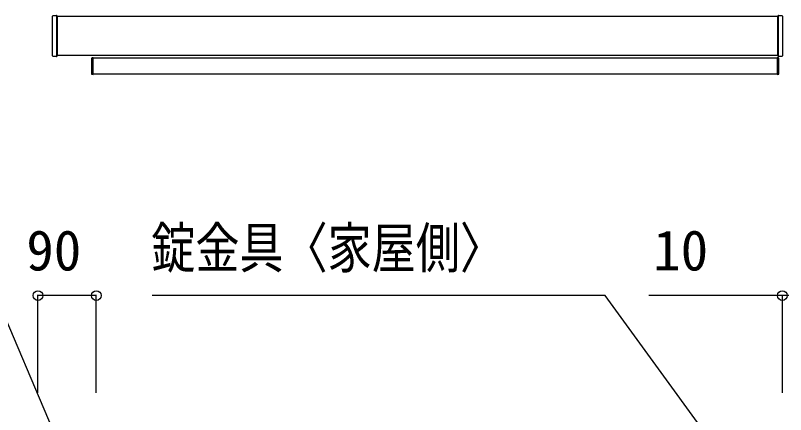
# Model space of a CAD drawing. Units: millimetres, scale not verified. Extents: x -4375 to 4375, y -6502 to 6475.
# Drawn here: x -2072 to -884, y 1614 to 2231 of the extents above; entities that cross this region are included whole.
import ezdxf
from ezdxf.enums import TextEntityAlignment as Align

# ---------------------------------------------------------------- set-up
doc = ezdxf.new("R2010")
doc.units = ezdxf.units.MM
doc.header["$LTSCALE"] = 30
for name, color, linetype in [('0-2_YKK_13', 4, 'Continuous'), ('0-3_YKK_A1', 4, 'Continuous'), ('0-4_YKK_D', 6, 'Continuous')]:
    doc.layers.add(name, color=color, linetype=linetype)
doc.styles.add('ＭＳ ゴシック', font='')
doc.styles.get('ＭＳ ゴシック').set_extended_font_data('MS Gothic')

msp = doc.modelspace()

# ---------------------------------------------------------------- linework, layer by layer
at = {"layer": '0-2_YKK_13'}
for p, q in [((-2015, 2168.51), (-2015, 2229.49)), ((-2009, 2230.8), (-2009, 2230.8)), ((-2009, 2229.86), (-2009, 2168.14)), ((-2008, 2229.8), (-2008, 2168.2)), ((-896, 2168.2), (-896, 2229.8)), ((-895, 2230.8), (-895, 2230.8)), ((-895, 2168.14), (-895, 2229.86)), ((-889, 2229.49), (-889, 2168.51)), ((-2009, 2167.2), (-2009, 2167.2)), ((-1955, 2164.21), (-1955, 2140.79)), ((-1952.5, 2165.3), (-1954.06, 2165.2)), ((-1952.5, 2139.7), (-1952.5, 2165.3)), ((-897, 2165.3), (-897, 2139.7)), ((-895.44, 2165.2), (-897, 2165.3)), ((-895, 2167.2), (-895, 2167.2)), ((-894.5, 2140.79), (-894.5, 2164.21)), ((-1954.06, 2139.8), (-1952.5, 2139.7)), ((-897, 2139.7), (-895.44, 2139.8))]:
    msp.add_line(p, q, dxfattribs=at)
for points in [[(-2014.06, 2230.49), (-2011.95, 2230.62), (-2009, 2230.8)], [(-2009, 2229.86), (-2009.01, 2230.16), (-2009.01, 2230.42), (-2009.01, 2230.62), (-2009.01, 2230.75), (-2009, 2230.8)], [(-895, 2230.8), (-892.06, 2230.62), (-889.94, 2230.49)], [(-895, 2230.8), (-895, 2230.75), (-894.99, 2230.62), (-894.99, 2230.42), (-895, 2230.16), (-895, 2229.86)], [(-2009, 2167.2), (-2011.95, 2167.38), (-2014.06, 2167.51)], [(-2009, 2167.2), (-2009.01, 2167.25), (-2009.01, 2167.38), (-2009.01, 2167.58), (-2009.01, 2167.84), (-2009, 2168.14)], [(-895, 2168.14), (-895, 2167.84), (-894.99, 2167.58), (-894.99, 2167.38), (-895, 2167.25), (-895, 2167.2)], [(-889.94, 2167.51), (-892.06, 2167.38), (-895, 2167.2)]]:
    msp.add_lwpolyline(points, dxfattribs=at)
for points in [[(-2009, 2229.86), (-2009, 2229.86), (-2009, 2229.86), (-2009, 2229.86), (-2009, 2229.86), (-2009, 2229.86), (-2009, 2229.86), (-2009, 2229.86)], [(-895, 2229.86), (-895, 2229.86), (-895, 2229.86), (-895, 2229.86), (-895, 2229.86), (-895, 2229.86), (-895, 2229.86), (-895, 2229.86)], [(-2009, 2168.14), (-2009, 2168.14), (-2009, 2168.14), (-2009, 2168.14), (-2009, 2168.14), (-2009, 2168.14), (-2009, 2168.14), (-2009, 2168.14)], [(-895, 2168.14), (-895, 2168.14), (-895, 2168.14), (-895, 2168.14), (-895, 2168.14), (-895, 2168.14), (-895, 2168.14), (-895, 2168.14)]]:
    msp.add_lwpolyline(points, close=True, dxfattribs=at)
for centre, start, end in [((-2014, 2229.49), 93.5, 180), ((-2009, 2229.8), 0, 90), ((-895, 2229.8), 90, 180), ((-890, 2229.49), 0, 86.5), ((-2014, 2168.51), 180, 266.5), ((-2009, 2168.2), 270, 0), ((-1954, 2164.21), 93.5, 180), ((-895, 2168.2), 180, 270), ((-895.5, 2164.21), 0, 86.5), ((-890, 2168.51), 273.5, 0), ((-1954, 2140.79), 180, 266.5), ((-895.5, 2140.79), 273.5, 0)]:
    msp.add_arc(centre, 1, start, end, dxfattribs=at)
at = {"layer": '0-3_YKK_A1'}
for p, q in [((-896, 2229), (-2008, 2229)), ((-896, 2169), (-2008, 2169)), ((-897, 2165), (-1952.5, 2165)), ((-897, 2140), (-1952.5, 2140))]:
    msp.add_line(p, q, dxfattribs=at)
at = {"layer": '0-4_YKK_D'}
for p, q in [((-2037.42, 1648.2), (-2037.42, 1799.2)), ((-1947.42, 1798.2), (-2037.42, 1798.2)), ((-1947.42, 1648.2), (-1947.42, 1799.2)), ((-889, 1798.2), (-1095.25, 1798.2)), ((-889, 1648.2), (-889, 1799.2)), ((-879, 1798.2), (-889, 1798.2))]:
    msp.add_line(p, q, dxfattribs=at)
for points in [[(-2015, 1592.48), (-2187.22, 1998.2), (-2906.58, 1996.84)], [(-929.24, 1477.46), (-1162.27, 1798.2), (-1861.04, 1798.2)]]:
    msp.add_lwpolyline(points, dxfattribs=at)
for centre in [(-2037.42, 1798.2), (-1947.42, 1798.2), (-889, 1798.2)]:
    msp.add_circle(centre, 7.5, dxfattribs=at)

# ---------------------------------------------------------------- texts
at = {"layer": '0-4_YKK_D', "style": 'ＭＳ ゴシック', "width": 0.8}
msp.add_text('錠金具〈家屋側〉', height=62.32, dxfattribs=at).set_placement((-1862.6, 1821.96), align=Align.BOTTOM_LEFT)
at = {"layer": '0-4_YKK_D', "style": 'ＭＳ ゴシック'}
for s, p in [('90', (-2055.44, 1818.2)), ('10', (-1088.29, 1818.2))]:
    msp.add_text(s, height=62.32, dxfattribs=at).set_placement(p, align=Align.BOTTOM_LEFT)

doc.saveas('drawing.dxf')
